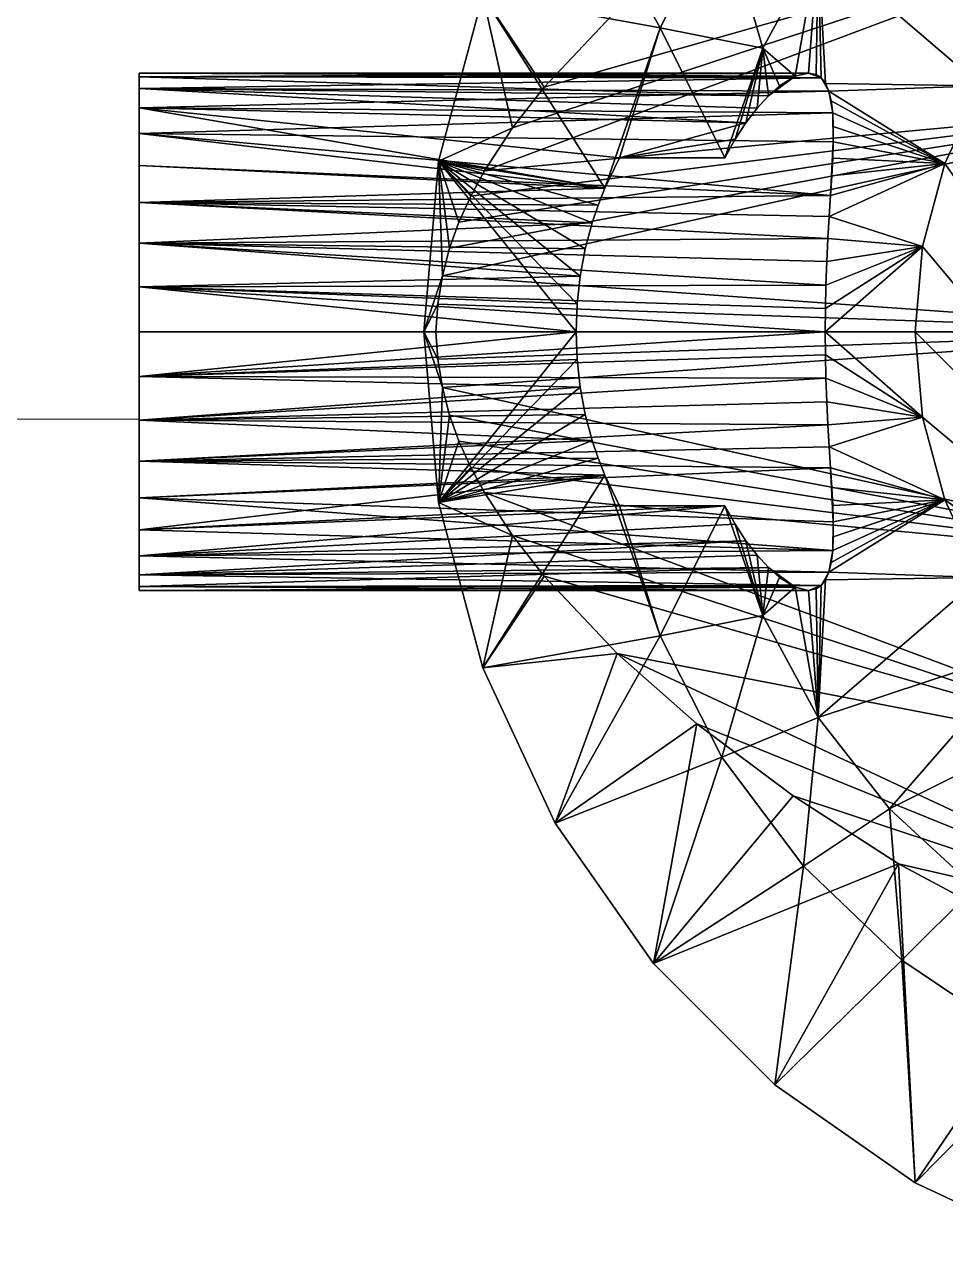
# Model space of a CAD drawing. Header units: inches. Extents: x 0 to 46333, y 12439 to 30520.
# Drawn here: x 14516.48 to 14552.16, y 18709.62 to 18757.31 of the extents above; entities that cross this region are included whole.
import ezdxf

# ---------------------------------------------------------------- set-up
doc = ezdxf.new("R2010")
doc.units = ezdxf.units.IN
doc.header["$MEASUREMENT"] = 0
doc.layers.add('DLX_FL1_LUM', color=7, linetype='Continuous', true_color=0xffd400)
doc.layers.add('WIRING', color=3, linetype='Continuous', lineweight=0)

msp = doc.modelspace()

# ---------------------------------------------------------------- linework, layer by layer
at = {"layer": 'DLX_FL1_LUM'}
for points in [[(14537.045, 18764.456, 0), (14541.105, 18757.193, 0)], [(14541.105, 18757.193, 0), (14537.045, 18764.456, 0)], [(14534.298, 18751.648, 0), (14563.15, 18762.454, 0)], [(14563.15, 18762.454, 0), (14534.298, 18751.648, 0)], [(14535.39, 18753.315, 0), (14563.15, 18762.454, 0)], [(14563.15, 18762.454, 0), (14535.39, 18753.315, 0)], [(14563.15, 18762.454, 0), (14536.61, 18754.891, 0)], [(14536.61, 18754.891, 0), (14563.15, 18762.454, 0)], [(14543.501, 18761.894, 0), (14541.105, 18757.193, 0)], [(14541.105, 18757.193, 0), (14543.501, 18761.894, 0)], [(14545.081, 18756.406, 0), (14543.501, 18761.894, 0)], [(14543.501, 18761.894, 0), (14545.081, 18756.406, 0)], [(14545.081, 18756.406, 0), (14547.227, 18760.357, 0)], [(14547.227, 18760.357, 0), (14545.081, 18756.406, 0)], [(14546.333, 18755.309, 0), (14547.227, 18760.357, 0)], [(14547.227, 18760.357, 0), (14546.333, 18755.309, 0)], [(14546.854, 18755.436, 0), (14547.227, 18760.357, 0)], [(14547.227, 18760.357, 0), (14546.854, 18755.436, 0)], [(14547.148, 18755.377, 0), (14547.227, 18760.357, 0)], [(14547.227, 18760.357, 0), (14547.148, 18755.377, 0)], [(14547.227, 18760.357, 0), (14547.344, 18755.244, 0)], [(14547.509, 18755.03, 0), (14547.227, 18760.357, 0)], [(14547.344, 18755.244, 0), (14547.227, 18760.357, 0)], [(14553.537, 18754.934, 0), (14547.227, 18760.357, 0)], [(14547.227, 18760.357, 0), (14547.509, 18755.03, 0)], [(14547.227, 18760.357, 0), (14553.537, 18754.934, 0)], [(14534.239, 18758.44, 0), (14532.52, 18752.027, 0)], [(14532.52, 18752.027, 0), (14534.239, 18758.44, 0)], [(14538.956, 18750.973, 0), (14534.239, 18758.44, 0)], [(14541.105, 18757.193, 0), (14534.239, 18758.44, 0)], [(14534.239, 18758.44, 0), (14538.956, 18750.973, 0)], [(14534.239, 18758.44, 0), (14541.105, 18757.193, 0)], [(14534.239, 18758.44, 0), (14535.39, 18753.315, 0)], [(14536.61, 18754.891, 0), (14534.239, 18758.44, 0)], [(14535.39, 18753.315, 0), (14534.239, 18758.44, 0)], [(14534.239, 18758.44, 0), (14536.61, 18754.891, 0)], [(14539.438, 18757.881, 0), (14536.61, 18754.891, 0)], [(14536.61, 18754.891, 0), (14539.438, 18757.881, 0)], [(14541.105, 18757.193, 0), (14538.956, 18750.973, 0)], [(14538.956, 18750.973, 0), (14541.105, 18757.193, 0)], [(14541.105, 18757.193, 0), (14539.534, 18752.156, 0)], [(14539.534, 18752.156, 0), (14541.105, 18757.193, 0)], [(14541.105, 18757.193, 0), (14545.081, 18756.406, 0)], [(14543.612, 18752.155, 0), (14541.105, 18757.193, 0)], [(14545.081, 18756.406, 0), (14541.105, 18757.193, 0)], [(14541.105, 18757.193, 0), (14543.612, 18752.155, 0)], [(14543.612, 18752.155, 0), (14545.081, 18756.406, 0)], [(14545.081, 18756.406, 0), (14543.612, 18752.155, 0)], [(14544.01, 18752.872, 0), (14545.081, 18756.406, 0)], [(14545.081, 18756.406, 0), (14544.01, 18752.872, 0)], [(14544.426, 18753.51, 0), (14545.081, 18756.406, 0)], [(14545.081, 18756.406, 0), (14544.426, 18753.51, 0)], [(14544.861, 18754.074, 0), (14545.081, 18756.406, 0)], [(14545.081, 18756.406, 0), (14544.861, 18754.074, 0)], [(14545.301, 18754.555, 0), (14545.081, 18756.406, 0)], [(14545.733, 18754.939, 0), (14545.081, 18756.406, 0)], [(14545.081, 18756.406, 0), (14545.301, 18754.555, 0)], [(14546.333, 18755.309, 0), (14545.081, 18756.406, 0)], [(14545.081, 18756.406, 0), (14545.733, 18754.939, 0)], [(14545.081, 18756.406, 0), (14546.333, 18755.309, 0)], [(14520.916, 18755.285, 0), (14520.916, 18755.437, 0)], [(14520.916, 18755.437, 0), (14546.333, 18755.309, 0)], [(14520.916, 18755.437, 0), (14546.854, 18755.436, 0)], [(14546.333, 18755.309, 0), (14520.916, 18755.437, 0)], [(14546.854, 18755.436, 0), (14520.916, 18755.437, 0)], [(14520.916, 18755.437, 0), (14520.916, 18755.285, 0)], [(14520.916, 18755.437, 0), (14520.916, 18735.39, 0)], [(14520.916, 18755.285, 0), (14520.916, 18755.437, 0)], [(14520.916, 18735.39, 0), (14520.916, 18755.437, 0)], [(14520.916, 18755.437, 0), (14520.916, 18755.285, 0)], [(14520.916, 18755.285, 0), (14546.854, 18755.436, 0)], [(14546.854, 18755.436, 0), (14520.916, 18755.285, 0)], [(14520.916, 18755.285, 0), (14546.333, 18755.309, 0)], [(14546.333, 18755.309, 0), (14520.916, 18755.285, 0)], [(14545.301, 18754.555, 0), (14546.333, 18755.309, 0)], [(14546.333, 18755.309, 0), (14545.301, 18754.555, 0)], [(14545.733, 18754.939, 0), (14546.333, 18755.309, 0)], [(14546.333, 18755.309, 0), (14545.733, 18754.939, 0)], [(14546.333, 18755.309, 0), (14546.854, 18755.436, 0)], [(14546.854, 18755.436, 0), (14546.333, 18755.309, 0)], [(14546.854, 18755.436, 0), (14547.148, 18755.377, 0)], [(14547.148, 18755.377, 0), (14546.854, 18755.436, 0)], [(14546.854, 18755.436, 0), (14547.344, 18755.244, 0)], [(14547.344, 18755.244, 0), (14546.854, 18755.436, 0)], [(14547.148, 18755.377, 0), (14547.344, 18755.244, 0)], [(14547.344, 18755.244, 0), (14547.148, 18755.377, 0)], [(14520.916, 18754.833, 0), (14520.916, 18755.285, 0)], [(14520.916, 18755.285, 0), (14545.301, 18754.555, 0)], [(14545.301, 18754.555, 0), (14520.916, 18755.285, 0)], [(14520.916, 18755.285, 0), (14547.344, 18755.244, 0)], [(14547.344, 18755.244, 0), (14520.916, 18755.285, 0)], [(14520.916, 18755.285, 0), (14520.916, 18754.833, 0)], [(14520.916, 18755.285, 0), (14520.916, 18735.39, 0)], [(14520.916, 18754.833, 0), (14520.916, 18755.285, 0)], [(14520.916, 18735.39, 0), (14520.916, 18755.285, 0)], [(14520.916, 18755.285, 0), (14520.916, 18735.39, 0)], [(14520.916, 18735.39, 0), (14520.916, 18755.285, 0)], [(14520.916, 18755.285, 0), (14520.916, 18754.833, 0)], [(14520.916, 18754.833, 0), (14547.344, 18755.244, 0)], [(14547.344, 18755.244, 0), (14520.916, 18754.833, 0)], [(14520.916, 18754.094, 0), (14520.916, 18754.833, 0)], [(14520.916, 18754.833, 0), (14544.426, 18753.51, 0)], [(14520.916, 18754.833, 0), (14544.861, 18754.074, 0)], [(14544.426, 18753.51, 0), (14520.916, 18754.833, 0)], [(14520.916, 18754.833, 0), (14545.301, 18754.555, 0)], [(14544.861, 18754.074, 0), (14520.916, 18754.833, 0)], [(14545.301, 18754.555, 0), (14520.916, 18754.833, 0)], [(14520.916, 18754.833, 0), (14547.64, 18754.734, 0)], [(14547.64, 18754.734, 0), (14520.916, 18754.833, 0)], [(14520.916, 18754.833, 0), (14520.916, 18754.094, 0)], [(14520.916, 18754.833, 0), (14520.916, 18735.39, 0)], [(14520.916, 18754.094, 0), (14520.916, 18754.833, 0)], [(14520.916, 18735.39, 0), (14520.916, 18754.833, 0)], [(14520.916, 18754.833, 0), (14520.916, 18735.39, 0)], [(14520.916, 18735.39, 0), (14520.916, 18754.833, 0)], [(14520.916, 18754.833, 0), (14520.916, 18754.094, 0)], [(14536.61, 18754.891, 0), (14535.39, 18753.315, 0)], [(14535.39, 18753.315, 0), (14536.61, 18754.891, 0)], [(14545.301, 18754.555, 0), (14545.733, 18754.939, 0)], [(14545.733, 18754.939, 0), (14545.301, 18754.555, 0)], [(14547.344, 18755.244, 0), (14547.509, 18755.03, 0)], [(14547.344, 18755.244, 0), (14547.64, 18754.734, 0)], [(14547.509, 18755.03, 0), (14547.344, 18755.244, 0)], [(14547.64, 18754.734, 0), (14547.344, 18755.244, 0)], [(14553.537, 18754.934, 0), (14547.509, 18755.03, 0)], [(14547.509, 18755.03, 0), (14547.64, 18754.734, 0)], [(14547.509, 18755.03, 0), (14553.537, 18754.934, 0)], [(14547.64, 18754.734, 0), (14547.509, 18755.03, 0)], [(14553.537, 18754.934, 0), (14547.64, 18754.734, 0)], [(14547.64, 18754.734, 0), (14553.537, 18754.934, 0)], [(14552.134, 18751.926, 0), (14553.537, 18754.934, 0)], [(14553.537, 18754.934, 0), (14552.134, 18751.926, 0)], [(14520.916, 18754.094, 0), (14547.64, 18754.734, 0)], [(14547.64, 18754.734, 0), (14520.916, 18754.094, 0)], [(14544.861, 18754.074, 0), (14545.301, 18754.555, 0)], [(14545.301, 18754.555, 0), (14544.861, 18754.074, 0)], [(14552.134, 18751.926, 0), (14547.64, 18754.734, 0)], [(14547.64, 18754.734, 0), (14547.735, 18754.355, 0)], [(14547.64, 18754.734, 0), (14552.134, 18751.926, 0)], [(14547.64, 18754.734, 0), (14547.791, 18753.894, 0)], [(14547.735, 18754.355, 0), (14547.64, 18754.734, 0)], [(14547.791, 18753.894, 0), (14547.64, 18754.734, 0)], [(14552.134, 18751.926, 0), (14547.735, 18754.355, 0)], [(14547.735, 18754.355, 0), (14547.791, 18753.894, 0)], [(14547.735, 18754.355, 0), (14552.134, 18751.926, 0)], [(14547.791, 18753.894, 0), (14547.735, 18754.355, 0)], [(14520.916, 18753.092, 0), (14520.916, 18754.094, 0)], [(14520.916, 18754.094, 0), (14538.956, 18750.973, 0)], [(14520.916, 18754.094, 0), (14539.534, 18752.156, 0)], [(14538.956, 18750.973, 0), (14520.916, 18754.094, 0)], [(14520.916, 18754.094, 0), (14544.426, 18753.51, 0)], [(14539.534, 18752.156, 0), (14520.916, 18754.094, 0)], [(14544.426, 18753.51, 0), (14520.916, 18754.094, 0)], [(14520.916, 18754.094, 0), (14547.791, 18753.894, 0)], [(14547.791, 18753.894, 0), (14520.916, 18754.094, 0)], [(14520.916, 18754.094, 0), (14520.916, 18753.092, 0)], [(14520.916, 18754.094, 0), (14520.916, 18735.39, 0)], [(14520.916, 18753.092, 0), (14520.916, 18754.094, 0)], [(14520.916, 18735.39, 0), (14520.916, 18754.094, 0)], [(14520.916, 18754.094, 0), (14520.916, 18735.39, 0)], [(14520.916, 18735.39, 0), (14520.916, 18754.094, 0)], [(14520.916, 18754.094, 0), (14520.916, 18753.092, 0)], [(14520.916, 18753.092, 0), (14547.791, 18753.894, 0)], [(14547.791, 18753.894, 0), (14520.916, 18753.092, 0)], [(14532.666, 18747.574, 0), (14563.15, 18754.344, 0)], [(14563.15, 18754.344, 0), (14532.666, 18747.574, 0)], [(14532.946, 18748.653, 0), (14563.15, 18754.344, 0)], [(14563.15, 18754.344, 0), (14532.946, 18748.653, 0)], [(14563.15, 18754.344, 0), (14533.305, 18749.658, 0)], [(14533.305, 18749.658, 0), (14563.15, 18754.344, 0)], [(14533.769, 18750.669, 0), (14563.15, 18754.344, 0)], [(14563.15, 18754.344, 0), (14533.769, 18750.669, 0)], [(14534.298, 18751.648, 0), (14563.15, 18754.344, 0)], [(14563.15, 18754.344, 0), (14534.298, 18751.648, 0)], [(14544.426, 18753.51, 0), (14544.861, 18754.074, 0)], [(14544.861, 18754.074, 0), (14544.426, 18753.51, 0)], [(14552.134, 18751.926, 0), (14547.791, 18753.894, 0)], [(14547.791, 18753.894, 0), (14547.815, 18753.363, 0)], [(14547.791, 18753.894, 0), (14552.134, 18751.926, 0)], [(14547.791, 18753.894, 0), (14547.813, 18752.774, 0)], [(14547.815, 18753.363, 0), (14547.791, 18753.894, 0)], [(14547.813, 18752.774, 0), (14547.791, 18753.894, 0)], [(14539.534, 18752.156, 0), (14544.426, 18753.51, 0)], [(14544.426, 18753.51, 0), (14539.534, 18752.156, 0)], [(14544.01, 18752.872, 0), (14544.426, 18753.51, 0)], [(14544.426, 18753.51, 0), (14544.01, 18752.872, 0)], [(14538.956, 18750.973, 0), (14520.916, 18753.092, 0)], [(14520.916, 18751.856, 0), (14520.916, 18753.092, 0)], [(14520.916, 18753.092, 0), (14538.956, 18750.973, 0)], [(14520.916, 18753.092, 0), (14547.813, 18752.774, 0)], [(14547.813, 18752.774, 0), (14520.916, 18753.092, 0)], [(14520.916, 18753.092, 0), (14547.708, 18750.693, 0)], [(14547.708, 18750.693, 0), (14520.916, 18753.092, 0)], [(14520.916, 18753.092, 0), (14520.916, 18751.856, 0)], [(14520.916, 18753.092, 0), (14520.916, 18735.39, 0)], [(14520.916, 18751.856, 0), (14520.916, 18753.092, 0)], [(14520.916, 18735.39, 0), (14520.916, 18753.092, 0)], [(14520.916, 18753.092, 0), (14520.916, 18735.39, 0)], [(14520.916, 18735.39, 0), (14520.916, 18753.092, 0)], [(14520.916, 18753.092, 0), (14520.916, 18751.856, 0)], [(14535.39, 18753.315, 0), (14532.52, 18752.027, 0)], [(14532.52, 18752.027, 0), (14535.39, 18753.315, 0)], [(14535.39, 18753.315, 0), (14534.298, 18751.648, 0)], [(14534.298, 18751.648, 0), (14535.39, 18753.315, 0)], [(14547.815, 18753.363, 0), (14547.813, 18752.774, 0)], [(14547.813, 18752.774, 0), (14547.815, 18753.363, 0)], [(14552.134, 18751.926, 0), (14547.815, 18753.363, 0)], [(14547.815, 18753.363, 0), (14552.134, 18751.926, 0)], [(14539.534, 18752.156, 0), (14544.01, 18752.872, 0)], [(14544.01, 18752.872, 0), (14539.534, 18752.156, 0)], [(14543.612, 18752.155, 0), (14544.01, 18752.872, 0)], [(14544.01, 18752.872, 0), (14543.612, 18752.155, 0)], [(14547.813, 18752.774, 0), (14547.708, 18750.693, 0)], [(14547.708, 18750.693, 0), (14547.813, 18752.774, 0)], [(14547.813, 18752.774, 0), (14547.755, 18751.451, 0)], [(14547.755, 18751.451, 0), (14547.813, 18752.774, 0)], [(14547.813, 18752.774, 0), (14547.791, 18752.142, 0)], [(14547.791, 18752.142, 0), (14547.813, 18752.774, 0)], [(14552.134, 18751.926, 0), (14547.813, 18752.774, 0)], [(14547.813, 18752.774, 0), (14552.134, 18751.926, 0)], [(14532.52, 18752.027, 0), (14531.942, 18745.413, 0)], [(14531.942, 18745.413, 0), (14532.52, 18752.027, 0)], [(14537.849, 18745.413, 0), (14532.52, 18752.027, 0)], [(14537.889, 18746.49, 0), (14532.52, 18752.027, 0)], [(14532.52, 18752.027, 0), (14537.849, 18745.413, 0)], [(14538.01, 18747.565, 0), (14532.52, 18752.027, 0)], [(14532.52, 18752.027, 0), (14537.889, 18746.49, 0)], [(14538.204, 18748.618, 0), (14532.52, 18752.027, 0)], [(14532.52, 18752.027, 0), (14538.01, 18747.565, 0)], [(14538.468, 18749.628, 0), (14532.52, 18752.027, 0)], [(14532.52, 18752.027, 0), (14538.204, 18748.618, 0)], [(14538.698, 18750.319, 0), (14532.52, 18752.027, 0)], [(14532.52, 18752.027, 0), (14538.468, 18749.628, 0)], [(14538.956, 18750.973, 0), (14532.52, 18752.027, 0)], [(14532.52, 18752.027, 0), (14538.698, 18750.319, 0)], [(14532.52, 18752.027, 0), (14538.956, 18750.973, 0)], [(14534.298, 18751.648, 0), (14532.52, 18752.027, 0)], [(14533.769, 18750.669, 0), (14532.52, 18752.027, 0)], [(14532.52, 18752.027, 0), (14534.298, 18751.648, 0)], [(14533.305, 18749.658, 0), (14532.52, 18752.027, 0)], [(14532.52, 18752.027, 0), (14533.769, 18750.669, 0)], [(14532.52, 18752.027, 0), (14532.666, 18747.574, 0)], [(14532.946, 18748.653, 0), (14532.52, 18752.027, 0)], [(14532.52, 18752.027, 0), (14533.305, 18749.658, 0)], [(14532.666, 18747.574, 0), (14532.52, 18752.027, 0)], [(14532.52, 18752.027, 0), (14532.946, 18748.653, 0)], [(14538.956, 18750.973, 0), (14539.534, 18752.156, 0)], [(14539.534, 18752.156, 0), (14538.956, 18750.973, 0)], [(14539.534, 18752.156, 0), (14543.612, 18752.155, 0)], [(14543.612, 18752.155, 0), (14539.534, 18752.156, 0)], [(14547.791, 18752.142, 0), (14547.755, 18751.451, 0)], [(14547.755, 18751.451, 0), (14547.791, 18752.142, 0)], [(14552.134, 18751.926, 0), (14547.791, 18752.142, 0)], [(14547.791, 18752.142, 0), (14552.134, 18751.926, 0)], [(14538.956, 18750.973, 0), (14520.916, 18751.856, 0)], [(14520.916, 18750.425, 0), (14520.916, 18751.856, 0)], [(14520.916, 18751.856, 0), (14538.956, 18750.973, 0)], [(14520.916, 18751.856, 0), (14547.708, 18750.693, 0)], [(14547.708, 18750.693, 0), (14520.916, 18751.856, 0)], [(14520.916, 18751.856, 0), (14520.916, 18750.425, 0)], [(14520.916, 18751.856, 0), (14520.916, 18735.39, 0)], [(14520.916, 18750.425, 0), (14520.916, 18751.856, 0)], [(14520.916, 18735.39, 0), (14520.916, 18751.856, 0)], [(14520.916, 18751.856, 0), (14520.916, 18735.39, 0)], [(14520.916, 18735.39, 0), (14520.916, 18751.856, 0)], [(14520.916, 18751.856, 0), (14520.916, 18750.425, 0)], [(14534.298, 18751.648, 0), (14533.769, 18750.669, 0)], [(14533.769, 18750.669, 0), (14534.298, 18751.648, 0)], [(14552.134, 18751.926, 0), (14547.657, 18749.878, 0)], [(14547.657, 18749.878, 0), (14552.134, 18751.926, 0)], [(14552.134, 18751.926, 0), (14547.708, 18750.693, 0)], [(14547.708, 18750.693, 0), (14552.134, 18751.926, 0)], [(14552.134, 18751.926, 0), (14547.755, 18751.451, 0)], [(14547.755, 18751.451, 0), (14552.134, 18751.926, 0)], [(14551.275, 18748.72, 0), (14552.134, 18751.926, 0)], [(14552.134, 18751.926, 0), (14551.275, 18748.72, 0)], [(14570.029, 18726.367, 0), (14552.134, 18751.926, 0)], [(14552.134, 18751.926, 0), (14570.029, 18726.367, 0)], [(14547.755, 18751.451, 0), (14547.708, 18750.693, 0)], [(14547.708, 18750.693, 0), (14547.755, 18751.451, 0)], [(14520.916, 18750.425, 0), (14538.956, 18750.973, 0)], [(14538.956, 18750.973, 0), (14520.916, 18750.425, 0)], [(14520.916, 18750.425, 0), (14547.708, 18750.693, 0)], [(14547.708, 18750.693, 0), (14520.916, 18750.425, 0)], [(14533.769, 18750.669, 0), (14533.305, 18749.658, 0)], [(14533.305, 18749.658, 0), (14533.769, 18750.669, 0)], [(14538.698, 18750.319, 0), (14538.956, 18750.973, 0)], [(14538.956, 18750.973, 0), (14538.698, 18750.319, 0)], [(14547.708, 18750.693, 0), (14547.657, 18749.878, 0)], [(14547.657, 18749.878, 0), (14547.708, 18750.693, 0)], [(14520.916, 18748.842, 0), (14520.916, 18750.425, 0)], [(14520.916, 18750.425, 0), (14538.468, 18749.628, 0)], [(14520.916, 18750.425, 0), (14538.698, 18750.319, 0)], [(14538.468, 18749.628, 0), (14520.916, 18750.425, 0)], [(14538.698, 18750.319, 0), (14520.916, 18750.425, 0)], [(14547.657, 18749.878, 0), (14520.916, 18750.425, 0)], [(14520.916, 18750.425, 0), (14547.606, 18749.02, 0)], [(14520.916, 18750.425, 0), (14547.657, 18749.878, 0)], [(14547.606, 18749.02, 0), (14520.916, 18750.425, 0)], [(14520.916, 18750.425, 0), (14520.916, 18748.842, 0)], [(14520.916, 18750.425, 0), (14520.916, 18735.39, 0)], [(14520.916, 18748.842, 0), (14520.916, 18750.425, 0)], [(14520.916, 18735.39, 0), (14520.916, 18750.425, 0)], [(14520.916, 18750.425, 0), (14520.916, 18735.39, 0)], [(14520.916, 18735.39, 0), (14520.916, 18750.425, 0)], [(14520.916, 18750.425, 0), (14520.916, 18748.842, 0)], [(14538.468, 18749.628, 0), (14538.698, 18750.319, 0)], [(14538.698, 18750.319, 0), (14538.468, 18749.628, 0)], [(14520.916, 18748.842, 0), (14538.468, 18749.628, 0)], [(14538.468, 18749.628, 0), (14520.916, 18748.842, 0)], [(14533.305, 18749.658, 0), (14532.946, 18748.653, 0)], [(14532.946, 18748.653, 0), (14533.305, 18749.658, 0)], [(14538.204, 18748.618, 0), (14538.468, 18749.628, 0)], [(14538.468, 18749.628, 0), (14538.204, 18748.618, 0)], [(14547.657, 18749.878, 0), (14547.606, 18749.02, 0)], [(14547.606, 18749.02, 0), (14547.657, 18749.878, 0)], [(14551.275, 18748.72, 0), (14547.657, 18749.878, 0)], [(14547.657, 18749.878, 0), (14551.275, 18748.72, 0)], [(14520.916, 18748.842, 0), (14547.606, 18749.02, 0)], [(14547.606, 18749.02, 0), (14520.916, 18748.842, 0)], [(14520.916, 18747.154, 0), (14520.916, 18748.842, 0)], [(14520.916, 18748.842, 0), (14538.01, 18747.565, 0)], [(14520.916, 18748.842, 0), (14538.204, 18748.618, 0)], [(14538.01, 18747.565, 0), (14520.916, 18748.842, 0)], [(14538.204, 18748.618, 0), (14520.916, 18748.842, 0)], [(14547.563, 18748.128, 0), (14520.916, 18748.842, 0)], [(14520.916, 18748.842, 0), (14547.53, 18747.219, 0)], [(14520.916, 18748.842, 0), (14547.563, 18748.128, 0)], [(14547.53, 18747.219, 0), (14520.916, 18748.842, 0)], [(14520.916, 18748.842, 0), (14520.916, 18747.154, 0)], [(14520.916, 18748.842, 0), (14520.916, 18735.39, 0)], [(14520.916, 18747.154, 0), (14520.916, 18748.842, 0)], [(14520.916, 18735.39, 0), (14520.916, 18748.842, 0)], [(14520.916, 18748.842, 0), (14520.916, 18735.39, 0)], [(14520.916, 18735.39, 0), (14520.916, 18748.842, 0)], [(14520.916, 18748.842, 0), (14520.916, 18747.154, 0)], [(14532.946, 18748.653, 0), (14532.666, 18747.574, 0)], [(14532.666, 18747.574, 0), (14532.946, 18748.653, 0)], [(14551.275, 18748.72, 0), (14547.5, 18745.412, 0)], [(14547.5, 18745.412, 0), (14551.275, 18748.72, 0)], [(14551.275, 18748.72, 0), (14547.508, 18746.308, 0)], [(14547.508, 18746.308, 0), (14551.275, 18748.72, 0)], [(14551.275, 18748.72, 0), (14547.53, 18747.219, 0)], [(14547.53, 18747.219, 0), (14551.275, 18748.72, 0)], [(14547.606, 18749.02, 0), (14547.563, 18748.128, 0)], [(14547.563, 18748.128, 0), (14547.606, 18749.02, 0)], [(14551.275, 18748.72, 0), (14547.563, 18748.128, 0)], [(14547.563, 18748.128, 0), (14551.275, 18748.72, 0)], [(14551.275, 18748.72, 0), (14547.606, 18749.02, 0)], [(14547.606, 18749.02, 0), (14551.275, 18748.72, 0)], [(14550.986, 18745.412, 0), (14551.275, 18748.72, 0)], [(14551.275, 18748.72, 0), (14550.986, 18745.412, 0)], [(14570.029, 18726.367, 0), (14551.275, 18748.72, 0)], [(14551.275, 18748.72, 0), (14570.029, 18726.367, 0)], [(14538.01, 18747.565, 0), (14538.204, 18748.618, 0)], [(14538.204, 18748.618, 0), (14538.01, 18747.565, 0)], [(14547.563, 18748.128, 0), (14547.53, 18747.219, 0)], [(14547.53, 18747.219, 0), (14547.563, 18748.128, 0)], [(14520.916, 18747.154, 0), (14538.01, 18747.565, 0)], [(14538.01, 18747.565, 0), (14520.916, 18747.154, 0)], [(14520.916, 18747.154, 0), (14547.53, 18747.219, 0)], [(14547.53, 18747.219, 0), (14520.916, 18747.154, 0)], [(14532.666, 18747.574, 0), (14531.942, 18745.413, 0)], [(14531.942, 18745.413, 0), (14532.666, 18747.574, 0)], [(14532.666, 18747.574, 0), (14532.484, 18746.476, 0)], [(14532.484, 18746.476, 0), (14532.666, 18747.574, 0)], [(14532.666, 18747.574, 0), (14563.149, 18745.412, 0)], [(14563.149, 18745.412, 0), (14532.666, 18747.574, 0)], [(14537.889, 18746.49, 0), (14538.01, 18747.565, 0)], [(14538.01, 18747.565, 0), (14537.889, 18746.49, 0)], [(14547.53, 18747.219, 0), (14547.508, 18746.308, 0)], [(14547.508, 18746.308, 0), (14547.53, 18747.219, 0)], [(14520.916, 18745.413, 0), (14520.916, 18747.154, 0)], [(14520.916, 18747.154, 0), (14537.849, 18745.413, 0)], [(14520.916, 18747.154, 0), (14537.889, 18746.49, 0)], [(14537.849, 18745.413, 0), (14520.916, 18747.154, 0)], [(14537.889, 18746.49, 0), (14520.916, 18747.154, 0)], [(14520.916, 18747.154, 0), (14547.508, 18746.308, 0)], [(14547.508, 18746.308, 0), (14520.916, 18747.154, 0)], [(14520.916, 18747.154, 0), (14547.5, 18745.412, 0)], [(14547.5, 18745.412, 0), (14520.916, 18747.154, 0)], [(14520.916, 18747.154, 0), (14520.916, 18745.413, 0)], [(14520.916, 18747.154, 0), (14520.916, 18735.39, 0)], [(14520.916, 18745.413, 0), (14520.916, 18747.154, 0)], [(14520.916, 18735.39, 0), (14520.916, 18747.154, 0)], [(14520.916, 18747.154, 0), (14520.916, 18735.39, 0)], [(14520.916, 18735.39, 0), (14520.916, 18747.154, 0)], [(14520.916, 18747.154, 0), (14520.916, 18745.413, 0)], [(14532.484, 18746.476, 0), (14531.942, 18745.413, 0)], [(14531.942, 18745.413, 0), (14532.484, 18746.476, 0)], [(14532.484, 18746.476, 0), (14532.419, 18745.413, 0)], [(14532.419, 18745.413, 0), (14532.484, 18746.476, 0)], [(14563.149, 18745.412, 0), (14532.484, 18746.476, 0)], [(14532.484, 18746.476, 0), (14563.149, 18745.412, 0)], [(14537.849, 18745.413, 0), (14537.889, 18746.49, 0)], [(14537.889, 18746.49, 0), (14537.849, 18745.413, 0)], [(14547.508, 18746.308, 0), (14547.5, 18745.412, 0)], [(14547.5, 18745.412, 0), (14547.508, 18746.308, 0)], [(14520.916, 18743.672, 0), (14520.916, 18745.413, 0)], [(14520.916, 18745.413, 0), (14537.849, 18745.413, 0)], [(14537.849, 18745.413, 0), (14520.916, 18743.672, 0)], [(14537.849, 18745.413, 0), (14520.916, 18745.413, 0)], [(14520.916, 18743.672, 0), (14537.849, 18745.413, 0)], [(14520.916, 18745.413, 0), (14547.5, 18745.412, 0)], [(14547.5, 18745.412, 0), (14520.916, 18745.413, 0)], [(14520.916, 18745.413, 0), (14520.916, 18743.672, 0)], [(14520.916, 18745.413, 0), (14520.916, 18735.39, 0)], [(14520.916, 18743.672, 0), (14520.916, 18745.413, 0)], [(14520.916, 18735.39, 0), (14520.916, 18745.413, 0)], [(14520.916, 18745.413, 0), (14520.916, 18735.39, 0)], [(14520.916, 18735.39, 0), (14520.916, 18745.413, 0)], [(14520.916, 18745.413, 0), (14520.916, 18743.672, 0)], [(14520.916, 18743.672, 0), (14547.5, 18745.412, 0)], [(14547.5, 18745.412, 0), (14520.916, 18743.672, 0)], [(14531.942, 18745.413, 0), (14537.849, 18745.413, 0)], [(14537.849, 18745.413, 0), (14531.942, 18745.413, 0)], [(14531.942, 18745.413, 0), (14532.52, 18738.799, 0)], [(14532.52, 18738.799, 0), (14531.942, 18745.413, 0)], [(14531.942, 18745.413, 0), (14532.666, 18743.252, 0)], [(14532.419, 18745.413, 0), (14531.942, 18745.413, 0)], [(14532.484, 18744.349, 0), (14531.942, 18745.413, 0)], [(14531.942, 18745.413, 0), (14532.419, 18745.413, 0)], [(14532.666, 18743.252, 0), (14531.942, 18745.413, 0)], [(14531.942, 18745.413, 0), (14532.484, 18744.349, 0)], [(14532.419, 18745.413, 0), (14532.484, 18744.349, 0)], [(14532.484, 18744.349, 0), (14532.419, 18745.413, 0)], [(14532.419, 18745.413, 0), (14563.149, 18745.412, 0)], [(14563.149, 18745.412, 0), (14532.419, 18745.413, 0)], [(14532.484, 18744.349, 0), (14563.149, 18745.412, 0)], [(14563.149, 18745.412, 0), (14532.484, 18744.349, 0)], [(14532.52, 18738.799, 0), (14537.849, 18745.413, 0)], [(14537.849, 18745.413, 0), (14532.52, 18738.799, 0)], [(14532.666, 18743.252, 0), (14563.149, 18745.412, 0)], [(14563.149, 18745.412, 0), (14532.666, 18743.252, 0)], [(14537.889, 18744.335, 0), (14537.849, 18745.413, 0)], [(14537.849, 18745.413, 0), (14537.889, 18744.335, 0)], [(14547.5, 18745.412, 0), (14550.986, 18745.412, 0)], [(14547.5, 18745.412, 0), (14551.275, 18742.105, 0)], [(14550.986, 18745.412, 0), (14547.5, 18745.412, 0)], [(14551.275, 18742.105, 0), (14547.5, 18745.412, 0)], [(14547.5, 18745.412, 0), (14547.508, 18744.516, 0)], [(14547.508, 18744.516, 0), (14547.5, 18745.412, 0)], [(14551.275, 18742.105, 0), (14550.986, 18745.412, 0)], [(14550.986, 18745.412, 0), (14551.275, 18742.105, 0)], [(14570.029, 18726.367, 0), (14550.986, 18745.412, 0)], [(14550.986, 18745.412, 0), (14570.029, 18726.367, 0)], [(14520.916, 18743.672, 0), (14547.508, 18744.516, 0)], [(14547.508, 18744.516, 0), (14520.916, 18743.672, 0)], [(14532.484, 18744.349, 0), (14532.666, 18743.252, 0)], [(14532.666, 18743.252, 0), (14532.484, 18744.349, 0)], [(14547.508, 18744.516, 0), (14551.275, 18742.105, 0)], [(14551.275, 18742.105, 0), (14547.508, 18744.516, 0)], [(14547.508, 18744.516, 0), (14547.53, 18743.606, 0)], [(14547.53, 18743.606, 0), (14547.508, 18744.516, 0)], [(14537.889, 18744.335, 0), (14520.916, 18743.672, 0)], [(14520.916, 18743.672, 0), (14537.889, 18744.335, 0)], [(14532.52, 18738.799, 0), (14537.889, 18744.335, 0)], [(14537.889, 18744.335, 0), (14532.52, 18738.799, 0)], [(14538.01, 18743.26, 0), (14537.889, 18744.335, 0)], [(14537.889, 18744.335, 0), (14538.01, 18743.26, 0)], [(14520.916, 18743.672, 0), (14538.01, 18743.26, 0)], [(14520.916, 18741.985, 0), (14520.916, 18743.672, 0)], [(14538.01, 18743.26, 0), (14520.916, 18743.672, 0)], [(14520.916, 18743.672, 0), (14547.53, 18743.606, 0)], [(14547.53, 18743.606, 0), (14520.916, 18743.672, 0)], [(14520.916, 18743.672, 0), (14520.916, 18741.985, 0)], [(14520.916, 18743.672, 0), (14520.916, 18735.39, 0)], [(14520.916, 18741.985, 0), (14520.916, 18743.672, 0)], [(14520.916, 18735.39, 0), (14520.916, 18743.672, 0)], [(14520.916, 18743.672, 0), (14520.916, 18735.39, 0)], [(14520.916, 18735.39, 0), (14520.916, 18743.672, 0)], [(14520.916, 18743.672, 0), (14520.916, 18741.985, 0)], [(14520.916, 18741.985, 0), (14547.53, 18743.606, 0)], [(14547.53, 18743.606, 0), (14520.916, 18741.985, 0)], [(14547.53, 18743.606, 0), (14551.275, 18742.105, 0)], [(14551.275, 18742.105, 0), (14547.53, 18743.606, 0)], [(14547.53, 18743.606, 0), (14547.563, 18742.696, 0)], [(14547.563, 18742.696, 0), (14547.53, 18743.606, 0)], [(14520.916, 18741.985, 0), (14538.01, 18743.26, 0)], [(14538.01, 18743.26, 0), (14520.916, 18741.985, 0)], [(14532.52, 18738.799, 0), (14538.01, 18743.26, 0)], [(14538.01, 18743.26, 0), (14532.52, 18738.799, 0)], [(14532.666, 18743.252, 0), (14532.52, 18738.799, 0)], [(14532.52, 18738.799, 0), (14532.666, 18743.252, 0)], [(14532.666, 18743.252, 0), (14532.946, 18742.174, 0)], [(14532.666, 18743.252, 0), (14563.149, 18736.479, 0)], [(14532.946, 18742.174, 0), (14532.666, 18743.252, 0)], [(14563.149, 18736.479, 0), (14532.666, 18743.252, 0)], [(14538.204, 18742.207, 0), (14538.01, 18743.26, 0)], [(14538.01, 18743.26, 0), (14538.204, 18742.207, 0)], [(14520.916, 18741.985, 0), (14547.563, 18742.696, 0)], [(14547.563, 18742.696, 0), (14520.916, 18741.985, 0)], [(14547.563, 18742.696, 0), (14551.275, 18742.105, 0)], [(14551.275, 18742.105, 0), (14547.563, 18742.696, 0)], [(14547.563, 18742.696, 0), (14547.606, 18741.805, 0)], [(14547.606, 18741.805, 0), (14547.563, 18742.696, 0)], [(14538.204, 18742.207, 0), (14520.916, 18741.985, 0)], [(14520.916, 18741.985, 0), (14538.204, 18742.207, 0)], [(14520.916, 18741.985, 0), (14538.468, 18741.198, 0)], [(14520.916, 18740.401, 0), (14520.916, 18741.985, 0)], [(14538.468, 18741.198, 0), (14520.916, 18741.985, 0)], [(14520.916, 18741.985, 0), (14547.606, 18741.805, 0)], [(14547.606, 18741.805, 0), (14520.916, 18741.985, 0)], [(14520.916, 18741.985, 0), (14520.916, 18740.401, 0)], [(14520.916, 18741.985, 0), (14520.916, 18735.39, 0)], [(14520.916, 18740.401, 0), (14520.916, 18741.985, 0)], [(14520.916, 18735.39, 0), (14520.916, 18741.985, 0)], [(14520.916, 18741.985, 0), (14520.916, 18735.39, 0)], [(14520.916, 18735.39, 0), (14520.916, 18741.985, 0)], [(14520.916, 18741.985, 0), (14520.916, 18740.401, 0)], [(14532.52, 18738.799, 0), (14538.204, 18742.207, 0)], [(14538.204, 18742.207, 0), (14532.52, 18738.799, 0)], [(14532.946, 18742.174, 0), (14532.52, 18738.799, 0)], [(14532.52, 18738.799, 0), (14532.946, 18742.174, 0)], [(14532.946, 18742.174, 0), (14533.305, 18741.168, 0)], [(14563.149, 18736.479, 0), (14532.946, 18742.174, 0)], [(14533.305, 18741.168, 0), (14532.946, 18742.174, 0)], [(14532.946, 18742.174, 0), (14563.149, 18736.479, 0)], [(14538.468, 18741.198, 0), (14538.204, 18742.207, 0)], [(14538.204, 18742.207, 0), (14538.468, 18741.198, 0)], [(14547.606, 18741.805, 0), (14551.275, 18742.105, 0)], [(14551.275, 18742.105, 0), (14547.606, 18741.805, 0)], [(14551.275, 18742.105, 0), (14547.656, 18740.946, 0)], [(14547.656, 18740.946, 0), (14551.275, 18742.105, 0)], [(14552.134, 18738.899, 0), (14551.275, 18742.105, 0)], [(14551.275, 18742.105, 0), (14552.134, 18738.899, 0)], [(14570.029, 18726.367, 0), (14551.275, 18742.105, 0)], [(14551.275, 18742.105, 0), (14570.029, 18726.367, 0)], [(14520.916, 18740.401, 0), (14547.606, 18741.805, 0)], [(14547.606, 18741.805, 0), (14520.916, 18740.401, 0)], [(14547.606, 18741.805, 0), (14547.656, 18740.946, 0)], [(14547.656, 18740.946, 0), (14547.606, 18741.805, 0)], [(14520.916, 18740.401, 0), (14538.468, 18741.198, 0)], [(14538.468, 18741.198, 0), (14520.916, 18740.401, 0)], [(14532.52, 18738.799, 0), (14538.468, 18741.198, 0)], [(14538.468, 18741.198, 0), (14532.52, 18738.799, 0)], [(14532.52, 18738.799, 0), (14533.305, 18741.168, 0)], [(14533.305, 18741.168, 0), (14532.52, 18738.799, 0)], [(14533.305, 18741.168, 0), (14533.768, 18740.157, 0)], [(14533.768, 18740.157, 0), (14533.305, 18741.168, 0)], [(14533.305, 18741.168, 0), (14563.149, 18736.479, 0)], [(14563.149, 18736.479, 0), (14533.305, 18741.168, 0)], [(14538.697, 18740.506, 0), (14538.468, 18741.198, 0)], [(14538.468, 18741.198, 0), (14538.697, 18740.506, 0)], [(14520.916, 18740.401, 0), (14547.656, 18740.946, 0)], [(14547.656, 18740.946, 0), (14520.916, 18740.401, 0)], [(14552.134, 18738.899, 0), (14547.656, 18740.946, 0)], [(14547.656, 18740.946, 0), (14547.707, 18740.132, 0)], [(14547.656, 18740.946, 0), (14552.134, 18738.899, 0)], [(14547.707, 18740.132, 0), (14547.656, 18740.946, 0)], [(14538.697, 18740.506, 0), (14520.916, 18740.401, 0)], [(14520.916, 18740.401, 0), (14538.697, 18740.506, 0)], [(14520.916, 18740.401, 0), (14538.956, 18739.853, 0)], [(14520.916, 18738.97, 0), (14520.916, 18740.401, 0)], [(14538.956, 18739.853, 0), (14520.916, 18740.401, 0)], [(14520.916, 18740.401, 0), (14547.707, 18740.132, 0)], [(14547.707, 18740.132, 0), (14520.916, 18740.401, 0)], [(14520.916, 18740.401, 0), (14520.916, 18738.97, 0)], [(14520.916, 18740.401, 0), (14520.916, 18735.39, 0)], [(14520.916, 18738.97, 0), (14520.916, 18740.401, 0)], [(14520.916, 18735.39, 0), (14520.916, 18740.401, 0)], [(14520.916, 18740.401, 0), (14520.916, 18735.39, 0)], [(14520.916, 18735.39, 0), (14520.916, 18740.401, 0)], [(14520.916, 18740.401, 0), (14520.916, 18738.97, 0)], [(14520.916, 18738.97, 0), (14547.707, 18740.132, 0)], [(14547.707, 18740.132, 0), (14520.916, 18738.97, 0)], [(14532.52, 18738.799, 0), (14538.697, 18740.506, 0)], [(14538.697, 18740.506, 0), (14532.52, 18738.799, 0)], [(14533.768, 18740.157, 0), (14532.52, 18738.799, 0)], [(14532.52, 18738.799, 0), (14533.768, 18740.157, 0)], [(14533.768, 18740.157, 0), (14534.298, 18739.178, 0)], [(14534.298, 18739.178, 0), (14533.768, 18740.157, 0)], [(14533.768, 18740.157, 0), (14563.149, 18736.479, 0)], [(14563.149, 18736.479, 0), (14533.768, 18740.157, 0)], [(14538.956, 18739.853, 0), (14538.697, 18740.506, 0)], [(14538.697, 18740.506, 0), (14538.956, 18739.853, 0)], [(14547.707, 18740.132, 0), (14552.134, 18738.899, 0)], [(14552.134, 18738.899, 0), (14547.707, 18740.132, 0)], [(14547.707, 18740.132, 0), (14547.754, 18739.374, 0)], [(14547.754, 18739.374, 0), (14547.707, 18740.132, 0)], [(14547.707, 18740.132, 0), (14547.813, 18738.05, 0)], [(14547.813, 18738.05, 0), (14547.707, 18740.132, 0)], [(14520.916, 18737.735, 0), (14538.956, 18739.853, 0)], [(14520.916, 18738.97, 0), (14538.956, 18739.853, 0)], [(14538.956, 18739.853, 0), (14520.916, 18737.735, 0)], [(14538.956, 18739.853, 0), (14520.916, 18738.97, 0)], [(14538.956, 18739.853, 0), (14532.52, 18738.799, 0)], [(14532.52, 18738.799, 0), (14538.956, 18739.853, 0)], [(14538.956, 18739.853, 0), (14534.238, 18732.386, 0)], [(14534.238, 18732.386, 0), (14538.956, 18739.853, 0)], [(14539.534, 18738.669, 0), (14538.956, 18739.853, 0)], [(14538.956, 18739.853, 0), (14541.104, 18733.632, 0)], [(14541.104, 18733.632, 0), (14538.956, 18739.853, 0)], [(14538.956, 18739.853, 0), (14539.534, 18738.669, 0)], [(14534.298, 18739.178, 0), (14532.52, 18738.799, 0)], [(14532.52, 18738.799, 0), (14534.298, 18739.178, 0)], [(14534.298, 18739.178, 0), (14535.39, 18737.511, 0)], [(14534.298, 18739.178, 0), (14563.149, 18728.369, 0)], [(14535.39, 18737.511, 0), (14534.298, 18739.178, 0)], [(14563.149, 18728.369, 0), (14534.298, 18739.178, 0)], [(14534.298, 18739.178, 0), (14563.149, 18736.479, 0)], [(14563.149, 18736.479, 0), (14534.298, 18739.178, 0)], [(14547.754, 18739.374, 0), (14552.134, 18738.899, 0)], [(14552.134, 18738.899, 0), (14547.754, 18739.374, 0)], [(14547.754, 18739.374, 0), (14547.791, 18738.683, 0)], [(14547.791, 18738.683, 0), (14547.754, 18739.374, 0)], [(14547.754, 18739.374, 0), (14547.813, 18738.05, 0)], [(14547.813, 18738.05, 0), (14547.754, 18739.374, 0)], [(14520.916, 18737.735, 0), (14520.916, 18738.97, 0)], [(14520.916, 18738.97, 0), (14547.813, 18738.05, 0)], [(14547.813, 18738.05, 0), (14520.916, 18738.97, 0)], [(14520.916, 18738.97, 0), (14547.791, 18736.93, 0)], [(14547.791, 18736.93, 0), (14520.916, 18738.97, 0)], [(14520.916, 18738.97, 0), (14520.916, 18737.735, 0)], [(14520.916, 18738.97, 0), (14520.916, 18735.39, 0)], [(14520.916, 18737.735, 0), (14520.916, 18738.97, 0)], [(14520.916, 18735.39, 0), (14520.916, 18738.97, 0)], [(14520.916, 18738.97, 0), (14520.916, 18735.39, 0)], [(14520.916, 18735.39, 0), (14520.916, 18738.97, 0)], [(14520.916, 18738.97, 0), (14520.916, 18737.735, 0)], [(14520.916, 18736.733, 0), (14543.612, 18738.669, 0)], [(14520.916, 18737.735, 0), (14543.612, 18738.669, 0)], [(14543.612, 18738.669, 0), (14520.916, 18736.733, 0)], [(14539.534, 18738.669, 0), (14520.916, 18737.735, 0)], [(14543.612, 18738.669, 0), (14520.916, 18737.735, 0)], [(14520.916, 18737.735, 0), (14539.534, 18738.669, 0)], [(14532.52, 18738.799, 0), (14534.238, 18732.386, 0)], [(14534.238, 18732.386, 0), (14532.52, 18738.799, 0)], [(14532.52, 18738.799, 0), (14535.39, 18737.511, 0)], [(14535.39, 18737.511, 0), (14532.52, 18738.799, 0)], [(14543.612, 18738.669, 0), (14539.534, 18738.669, 0)], [(14539.534, 18738.669, 0), (14541.104, 18733.632, 0)], [(14541.104, 18733.632, 0), (14539.534, 18738.669, 0)], [(14539.534, 18738.669, 0), (14543.612, 18738.669, 0)], [(14543.612, 18738.669, 0), (14541.104, 18733.632, 0)], [(14541.104, 18733.632, 0), (14543.612, 18738.669, 0)], [(14545.08, 18734.419, 0), (14543.612, 18738.669, 0)], [(14544.009, 18737.952, 0), (14543.612, 18738.669, 0)], [(14543.612, 18738.669, 0), (14545.08, 18734.419, 0)], [(14543.612, 18738.669, 0), (14544.009, 18737.952, 0)], [(14552.134, 18738.899, 0), (14547.64, 18736.091, 0)], [(14547.64, 18736.091, 0), (14552.134, 18738.899, 0)], [(14547.734, 18736.471, 0), (14552.134, 18738.899, 0)], [(14552.134, 18738.899, 0), (14547.734, 18736.471, 0)], [(14547.791, 18738.683, 0), (14552.134, 18738.899, 0)], [(14552.134, 18738.899, 0), (14547.791, 18738.683, 0)], [(14547.791, 18736.93, 0), (14552.134, 18738.899, 0)], [(14552.134, 18738.899, 0), (14547.791, 18736.93, 0)], [(14547.791, 18738.683, 0), (14547.813, 18738.05, 0)], [(14547.813, 18738.05, 0), (14547.791, 18738.683, 0)], [(14547.813, 18738.05, 0), (14552.134, 18738.899, 0)], [(14552.134, 18738.899, 0), (14547.813, 18738.05, 0)], [(14547.815, 18737.461, 0), (14552.134, 18738.899, 0)], [(14552.134, 18738.899, 0), (14547.815, 18737.461, 0)], [(14553.536, 18735.89, 0), (14552.134, 18738.899, 0)], [(14552.134, 18738.899, 0), (14553.536, 18735.89, 0)], [(14570.029, 18726.367, 0), (14552.134, 18738.899, 0)], [(14552.134, 18738.899, 0), (14570.029, 18726.367, 0)], [(14520.916, 18736.733, 0), (14544.009, 18737.952, 0)], [(14544.009, 18737.952, 0), (14520.916, 18736.733, 0)], [(14520.916, 18736.733, 0), (14520.916, 18737.735, 0)], [(14520.916, 18737.735, 0), (14547.791, 18736.93, 0)], [(14547.791, 18736.93, 0), (14520.916, 18737.735, 0)], [(14520.916, 18737.735, 0), (14520.916, 18736.733, 0)], [(14520.916, 18737.735, 0), (14520.916, 18735.39, 0)], [(14520.916, 18736.733, 0), (14520.916, 18737.735, 0)], [(14520.916, 18735.39, 0), (14520.916, 18737.735, 0)], [(14520.916, 18737.735, 0), (14520.916, 18735.39, 0)], [(14520.916, 18735.39, 0), (14520.916, 18737.735, 0)], [(14520.916, 18737.735, 0), (14520.916, 18736.733, 0)], [(14545.08, 18734.419, 0), (14544.009, 18737.952, 0)], [(14544.426, 18737.315, 0), (14544.009, 18737.952, 0)], [(14544.009, 18737.952, 0), (14545.08, 18734.419, 0)], [(14544.009, 18737.952, 0), (14544.426, 18737.315, 0)], [(14547.813, 18738.05, 0), (14547.791, 18736.93, 0)], [(14547.791, 18736.93, 0), (14547.813, 18738.05, 0)], [(14547.813, 18738.05, 0), (14547.815, 18737.461, 0)], [(14547.815, 18737.461, 0), (14547.813, 18738.05, 0)], [(14520.916, 18735.995, 0), (14544.426, 18737.315, 0)], [(14520.916, 18736.733, 0), (14544.426, 18737.315, 0)], [(14544.426, 18737.315, 0), (14520.916, 18735.995, 0)], [(14544.426, 18737.315, 0), (14520.916, 18736.733, 0)], [(14535.39, 18737.511, 0), (14534.238, 18732.386, 0)], [(14534.238, 18732.386, 0), (14535.39, 18737.511, 0)], [(14535.39, 18737.511, 0), (14536.609, 18735.934, 0)], [(14535.39, 18737.511, 0), (14563.149, 18728.369, 0)], [(14536.609, 18735.934, 0), (14535.39, 18737.511, 0)], [(14563.149, 18728.369, 0), (14535.39, 18737.511, 0)], [(14545.08, 18734.419, 0), (14544.426, 18737.315, 0)], [(14544.86, 18736.75, 0), (14544.426, 18737.315, 0)], [(14544.426, 18737.315, 0), (14545.08, 18734.419, 0)], [(14544.426, 18737.315, 0), (14544.86, 18736.75, 0)], [(14547.815, 18737.461, 0), (14547.791, 18736.93, 0)], [(14547.791, 18736.93, 0), (14547.815, 18737.461, 0)], [(14520.916, 18736.733, 0), (14547.791, 18736.93, 0)], [(14547.791, 18736.93, 0), (14520.916, 18736.733, 0)], [(14520.916, 18735.995, 0), (14544.86, 18736.75, 0)], [(14544.86, 18736.75, 0), (14520.916, 18735.995, 0)], [(14520.916, 18735.995, 0), (14520.916, 18736.733, 0)], [(14520.916, 18736.733, 0), (14547.64, 18736.091, 0)], [(14547.64, 18736.091, 0), (14520.916, 18736.733, 0)], [(14520.916, 18736.733, 0), (14520.916, 18735.995, 0)], [(14520.916, 18736.733, 0), (14520.916, 18735.39, 0)], [(14520.916, 18735.995, 0), (14520.916, 18736.733, 0)], [(14520.916, 18735.39, 0), (14520.916, 18736.733, 0)], [(14520.916, 18736.733, 0), (14520.916, 18735.39, 0)], [(14520.916, 18735.39, 0), (14520.916, 18736.733, 0)], [(14520.916, 18736.733, 0), (14520.916, 18735.995, 0)], [(14545.08, 18734.419, 0), (14544.86, 18736.75, 0)], [(14545.3, 18736.27, 0), (14544.86, 18736.75, 0)], [(14544.86, 18736.75, 0), (14545.08, 18734.419, 0)], [(14544.86, 18736.75, 0), (14545.3, 18736.27, 0)], [(14547.791, 18736.93, 0), (14547.64, 18736.091, 0)], [(14547.64, 18736.091, 0), (14547.791, 18736.93, 0)], [(14547.791, 18736.93, 0), (14547.734, 18736.471, 0)], [(14547.734, 18736.471, 0), (14547.791, 18736.93, 0)], [(14520.916, 18735.543, 0), (14545.3, 18736.27, 0)], [(14520.916, 18735.995, 0), (14545.3, 18736.27, 0)], [(14545.3, 18736.27, 0), (14520.916, 18735.543, 0)], [(14545.3, 18736.27, 0), (14520.916, 18735.995, 0)], [(14545.08, 18734.419, 0), (14545.3, 18736.27, 0)], [(14545.3, 18736.27, 0), (14545.08, 18734.419, 0)], [(14545.732, 18735.887, 0), (14545.3, 18736.27, 0)], [(14545.3, 18736.27, 0), (14546.332, 18735.517, 0)], [(14546.332, 18735.517, 0), (14545.3, 18736.27, 0)], [(14545.3, 18736.27, 0), (14545.732, 18735.887, 0)], [(14547.734, 18736.471, 0), (14547.64, 18736.091, 0)], [(14547.64, 18736.091, 0), (14547.734, 18736.471, 0)], [(14520.916, 18735.995, 0), (14547.64, 18736.091, 0)], [(14547.64, 18736.091, 0), (14520.916, 18735.995, 0)], [(14520.916, 18735.543, 0), (14520.916, 18735.995, 0)], [(14520.916, 18735.995, 0), (14547.344, 18735.58, 0)], [(14547.344, 18735.58, 0), (14520.916, 18735.995, 0)], [(14520.916, 18735.995, 0), (14520.916, 18735.543, 0)], [(14520.916, 18735.995, 0), (14520.916, 18735.39, 0)], [(14520.916, 18735.543, 0), (14520.916, 18735.995, 0)], [(14520.916, 18735.39, 0), (14520.916, 18735.995, 0)], [(14520.916, 18735.995, 0), (14520.916, 18735.39, 0)], [(14520.916, 18735.39, 0), (14520.916, 18735.995, 0)], [(14520.916, 18735.995, 0), (14520.916, 18735.543, 0)], [(14536.609, 18735.934, 0), (14534.238, 18732.386, 0)], [(14534.238, 18732.386, 0), (14536.609, 18735.934, 0)], [(14536.609, 18735.934, 0), (14539.437, 18732.944, 0)], [(14563.149, 18728.369, 0), (14536.609, 18735.934, 0)], [(14539.437, 18732.944, 0), (14536.609, 18735.934, 0)], [(14536.609, 18735.934, 0), (14563.149, 18728.369, 0)], [(14545.08, 18734.419, 0), (14545.732, 18735.887, 0)], [(14545.732, 18735.887, 0), (14545.08, 18734.419, 0)], [(14546.332, 18735.517, 0), (14545.732, 18735.887, 0)], [(14545.732, 18735.887, 0), (14546.332, 18735.517, 0)], [(14553.536, 18735.89, 0), (14547.226, 18730.468, 0)], [(14547.226, 18730.468, 0), (14553.536, 18735.89, 0)], [(14547.226, 18730.468, 0), (14547.509, 18735.794, 0)], [(14547.509, 18735.794, 0), (14547.226, 18730.468, 0)], [(14547.64, 18736.091, 0), (14547.344, 18735.58, 0)], [(14547.344, 18735.58, 0), (14547.64, 18736.091, 0)], [(14547.509, 18735.794, 0), (14547.344, 18735.58, 0)], [(14547.344, 18735.58, 0), (14547.509, 18735.794, 0)], [(14547.64, 18736.091, 0), (14547.509, 18735.794, 0)], [(14547.509, 18735.794, 0), (14547.64, 18736.091, 0)], [(14547.509, 18735.794, 0), (14553.536, 18735.89, 0)], [(14553.536, 18735.89, 0), (14547.509, 18735.794, 0)], [(14553.536, 18735.89, 0), (14547.64, 18736.091, 0)], [(14547.64, 18736.091, 0), (14553.536, 18735.89, 0)], [(14520.916, 18735.543, 0), (14547.344, 18735.58, 0)], [(14547.344, 18735.58, 0), (14520.916, 18735.543, 0)], [(14520.916, 18735.543, 0), (14546.332, 18735.517, 0)], [(14520.916, 18735.39, 0), (14520.916, 18735.543, 0)], [(14546.332, 18735.517, 0), (14520.916, 18735.543, 0)], [(14520.916, 18735.543, 0), (14520.916, 18735.39, 0)], [(14546.852, 18735.389, 0), (14520.916, 18735.543, 0)], [(14520.916, 18735.543, 0), (14546.852, 18735.389, 0)], [(14520.916, 18735.39, 0), (14520.916, 18735.543, 0)], [(14520.916, 18735.543, 0), (14520.916, 18735.39, 0)], [(14520.916, 18735.39, 0), (14546.332, 18735.517, 0)], [(14546.332, 18735.517, 0), (14520.916, 18735.39, 0)], [(14546.852, 18735.389, 0), (14520.916, 18735.39, 0)], [(14520.916, 18735.39, 0), (14546.852, 18735.389, 0)], [(14546.332, 18735.517, 0), (14545.08, 18734.419, 0)], [(14545.08, 18734.419, 0), (14546.332, 18735.517, 0)], [(14546.852, 18735.389, 0), (14546.332, 18735.517, 0)], [(14546.332, 18735.517, 0), (14547.226, 18730.468, 0)], [(14547.226, 18730.468, 0), (14546.332, 18735.517, 0)], [(14546.332, 18735.517, 0), (14546.852, 18735.389, 0)], [(14546.852, 18735.389, 0), (14547.344, 18735.58, 0)], [(14547.226, 18730.468, 0), (14546.852, 18735.389, 0)], [(14547.344, 18735.58, 0), (14546.853, 18735.389, 0)], [(14547.147, 18735.447, 0), (14546.853, 18735.389, 0)], [(14546.853, 18735.389, 0), (14547.147, 18735.447, 0)], [(14546.853, 18735.389, 0), (14547.226, 18730.468, 0)], [(14547.344, 18735.58, 0), (14547.147, 18735.447, 0)], [(14547.147, 18735.447, 0), (14547.344, 18735.58, 0)], [(14547.226, 18730.468, 0), (14547.147, 18735.447, 0)], [(14547.147, 18735.447, 0), (14547.226, 18730.468, 0)], [(14547.226, 18730.468, 0), (14547.344, 18735.58, 0)], [(14547.344, 18735.58, 0), (14547.226, 18730.468, 0)], [(14541.104, 18733.632, 0), (14545.08, 18734.419, 0)], [(14545.08, 18734.419, 0), (14541.104, 18733.632, 0)], [(14545.08, 18734.419, 0), (14543.5, 18728.931, 0)], [(14543.5, 18728.931, 0), (14545.08, 18734.419, 0)], [(14547.226, 18730.468, 0), (14545.08, 18734.419, 0)], [(14545.08, 18734.419, 0), (14547.226, 18730.468, 0)], [(14541.104, 18733.632, 0), (14534.238, 18732.386, 0)], [(14534.238, 18732.386, 0), (14541.104, 18733.632, 0)], [(14541.104, 18733.632, 0), (14537.043, 18726.369, 0)], [(14537.043, 18726.369, 0), (14541.104, 18733.632, 0)], [(14541.104, 18733.632, 0), (14543.5, 18728.931, 0)], [(14543.5, 18728.931, 0), (14541.104, 18733.632, 0)], [(14534.238, 18732.386, 0), (14539.437, 18732.944, 0)], [(14539.437, 18732.944, 0), (14534.238, 18732.386, 0)], [(14539.437, 18732.944, 0), (14537.043, 18726.369, 0)], [(14537.043, 18726.369, 0), (14539.437, 18732.944, 0)], [(14539.437, 18732.944, 0), (14542.525, 18730.219, 0)], [(14539.437, 18732.944, 0), (14563.148, 18721.83, 0)], [(14542.525, 18730.219, 0), (14539.437, 18732.944, 0)], [(14563.148, 18721.83, 0), (14539.437, 18732.944, 0)], [(14539.437, 18732.944, 0), (14563.149, 18728.369, 0)], [(14563.149, 18728.369, 0), (14539.437, 18732.944, 0)], [(14555.441, 18733.171, 0), (14547.226, 18730.468, 0)], [(14547.226, 18730.468, 0), (14555.441, 18733.171, 0)], [(14555.441, 18733.171, 0), (14549.992, 18726.922, 0)], [(14549.992, 18726.922, 0), (14555.441, 18733.171, 0)], [(14534.238, 18732.386, 0), (14537.043, 18726.369, 0)], [(14537.043, 18726.369, 0), (14534.238, 18732.386, 0)], [(14557.788, 18730.823, 0), (14549.992, 18726.922, 0)], [(14549.992, 18726.922, 0), (14557.788, 18730.823, 0)], [(14537.043, 18726.369, 0), (14542.525, 18730.219, 0)], [(14542.525, 18730.219, 0), (14537.043, 18726.369, 0)], [(14542.525, 18730.219, 0), (14540.852, 18720.93, 0)], [(14540.852, 18720.93, 0), (14542.525, 18730.219, 0)], [(14542.525, 18730.219, 0), (14546.254, 18727.433, 0)], [(14563.148, 18721.83, 0), (14542.525, 18730.219, 0)], [(14546.254, 18727.433, 0), (14542.525, 18730.219, 0)], [(14542.525, 18730.219, 0), (14563.148, 18721.83, 0)], [(14543.5, 18728.931, 0), (14547.226, 18730.468, 0)], [(14547.226, 18730.468, 0), (14543.5, 18728.931, 0)], [(14547.226, 18730.468, 0), (14546.653, 18724.7, 0)], [(14546.653, 18724.7, 0), (14547.226, 18730.468, 0)], [(14549.992, 18726.922, 0), (14547.226, 18730.468, 0)], [(14547.226, 18730.468, 0), (14549.992, 18726.922, 0)], [(14543.5, 18728.931, 0), (14537.043, 18726.369, 0)], [(14537.043, 18726.369, 0), (14543.5, 18728.931, 0)], [(14543.5, 18728.931, 0), (14540.852, 18720.93, 0)], [(14540.852, 18720.93, 0), (14543.5, 18728.931, 0)], [(14543.5, 18728.931, 0), (14546.653, 18724.7, 0)], [(14546.653, 18724.7, 0), (14543.5, 18728.931, 0)], [(14546.254, 18727.433, 0), (14540.852, 18720.93, 0)], [(14540.852, 18720.93, 0), (14546.254, 18727.433, 0)], [(14546.254, 18727.433, 0), (14550.345, 18724.788, 0)], [(14550.345, 18724.788, 0), (14546.254, 18727.433, 0)], [(14546.254, 18727.433, 0), (14563.148, 18721.83, 0)], [(14563.148, 18721.83, 0), (14546.254, 18727.433, 0)], [(14546.653, 18724.7, 0), (14549.992, 18726.922, 0)], [(14549.992, 18726.922, 0), (14546.653, 18724.7, 0)], [(14553.303, 18723.881, 0), (14549.992, 18726.922, 0)], [(14549.992, 18726.922, 0), (14550.474, 18721.06, 0)], [(14550.474, 18721.06, 0), (14549.992, 18726.922, 0)], [(14549.992, 18726.922, 0), (14553.303, 18723.881, 0)], [(14537.043, 18726.369, 0), (14540.852, 18720.93, 0)], [(14540.852, 18720.93, 0), (14537.043, 18726.369, 0)], [(14540.852, 18720.93, 0), (14550.345, 18724.788, 0)], [(14550.345, 18724.788, 0), (14540.852, 18720.93, 0)], [(14545.546, 18716.234, 0), (14550.345, 18724.788, 0)], [(14550.345, 18724.788, 0), (14545.546, 18716.234, 0)], [(14550.345, 18724.788, 0), (14550.984, 18712.426, 0)], [(14550.984, 18712.426, 0), (14550.345, 18724.788, 0)], [(14550.345, 18724.788, 0), (14558.753, 18720.3, 0)], [(14558.753, 18720.3, 0), (14550.345, 18724.788, 0)], [(14550.345, 18724.788, 0), (14563.148, 18721.83, 0)], [(14563.148, 18721.83, 0), (14550.345, 18724.788, 0)], [(14546.653, 18724.7, 0), (14540.852, 18720.93, 0)], [(14540.852, 18720.93, 0), (14546.653, 18724.7, 0)], [(14546.653, 18724.7, 0), (14545.546, 18716.234, 0)], [(14545.546, 18716.234, 0), (14546.653, 18724.7, 0)], [(14546.653, 18724.7, 0), (14550.474, 18721.06, 0)], [(14550.474, 18721.06, 0), (14546.653, 18724.7, 0)], [(14550.474, 18721.06, 0), (14553.303, 18723.881, 0)], [(14553.303, 18723.881, 0), (14550.474, 18721.06, 0)], [(14550.474, 18721.06, 0), (14545.546, 18716.234, 0)], [(14545.546, 18716.234, 0), (14550.474, 18721.06, 0)], [(14550.474, 18721.06, 0), (14554.852, 18718.116, 0)], [(14550.474, 18721.06, 0), (14550.984, 18712.426, 0)], [(14554.852, 18718.116, 0), (14550.474, 18721.06, 0)], [(14550.984, 18712.426, 0), (14550.474, 18721.06, 0)], [(14540.852, 18720.93, 0), (14545.546, 18716.234, 0)], [(14545.546, 18716.234, 0), (14540.852, 18720.93, 0)], [(14550.984, 18712.426, 0), (14558.753, 18720.3, 0)], [(14558.753, 18720.3, 0), (14550.984, 18712.426, 0)], [(14554.852, 18718.116, 0), (14550.984, 18712.426, 0)], [(14550.984, 18712.426, 0), (14554.852, 18718.116, 0)], [(14545.546, 18716.234, 0), (14550.984, 18712.426, 0)], [(14550.984, 18712.426, 0), (14545.546, 18716.234, 0)], [(14550.984, 18712.426, 0), (14557.002, 18709.621, 0)], [(14557.002, 18709.621, 0), (14550.984, 18712.426, 0)]]:
    msp.add_polyline3d(points, dxfattribs=at)
at = {"layer": 'WIRING'}
msp.add_line((13933.672, 18742.02), (14520.916, 18742.02), dxfattribs=at)

doc.saveas('drawing.dxf')
